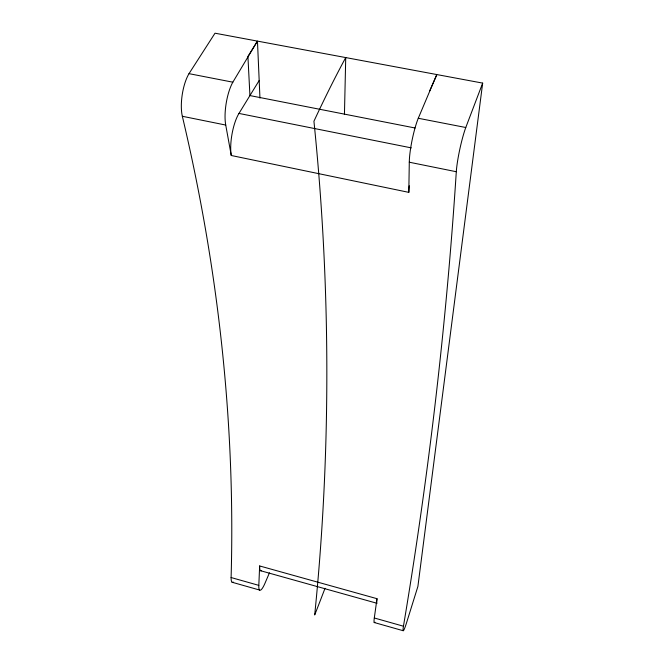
<?xml version="1.0" encoding="UTF-8"?>
<svg xmlns="http://www.w3.org/2000/svg" width="664" height="664" viewBox="0 0 664 664"><rect width="100%" height="100%" fill="white"/><g stroke="black" fill="none" stroke-linecap="round" stroke-linejoin="round"><path stroke-width="1" d="M436.356 75.538L418.27 118.267A29.407 4.714 -78.3 0 0 409.29 162.215L408.808 192.361L231.263 155.5L225.735 125.056A28.502 8.831 -80.6 0 1 232.84 82.187L256.877 42.039M231.105 577.539C235.521 422.478 218.066 267.144 182.334 116.275A28.295 9.761 -81.2 0 1 189.008 73.654L215.012 33.2L482.67 83.108L417.897 586.445L406.409 623.247A18.218 1.428 -75.4 0 1 403.446 626.218L374.305 617.985L376.994 598.687L259.641 565.952L258.819 585.366L231.105 577.539A17.679 3.984 -74 0 0 233.545 582.154M344.442 114.59L345.728 57.577A673.57 114.374 -74.6 0 0 313.931 121.246C330.722 285.254 331.286 450.914 314.694 614.955A1754.554 567.654 -86.2 0 0 325.02 588.279M482.67 83.108L465.779 127.505A29.648 3.619 -77.8 0 0 456.301 171.727C446.424 323.999 428.695 475.731 403.446 626.218M436.754 74.924L429.683 90.868M269.451 572.816L264.928 583.382A17.762 3.586 -74.3 0 1 258.819 585.366M231.263 155.5A27.415 8.308 -80 0 1 238.965 113.428L259.184 80.502M189.008 73.654L232.84 82.187M418.27 118.267L465.779 127.505M415.066 127.994L249.93 95.575L247.921 56.423L257.466 41.118L259.948 98.081M238.965 113.428L411.298 147.881M182.334 116.275L225.735 125.056M409.29 162.215L456.301 171.727M260.587 570.716L376.961 603.277M232.118 582.262L259.624 590.055M374.206 622.508L403.114 630.7M374.944 622.193A18.127 1.867 -75.2 0 1 374.305 617.985M376.82 602.97A18.368 1.934 -75.3 0 1 376.994 598.687M408.808 192.361A28.261 4.432 -78 0 1 409.265 185.771M261.475 570.725A17.994 3.71 -74.4 0 1 259.641 565.952"/></g></svg>
